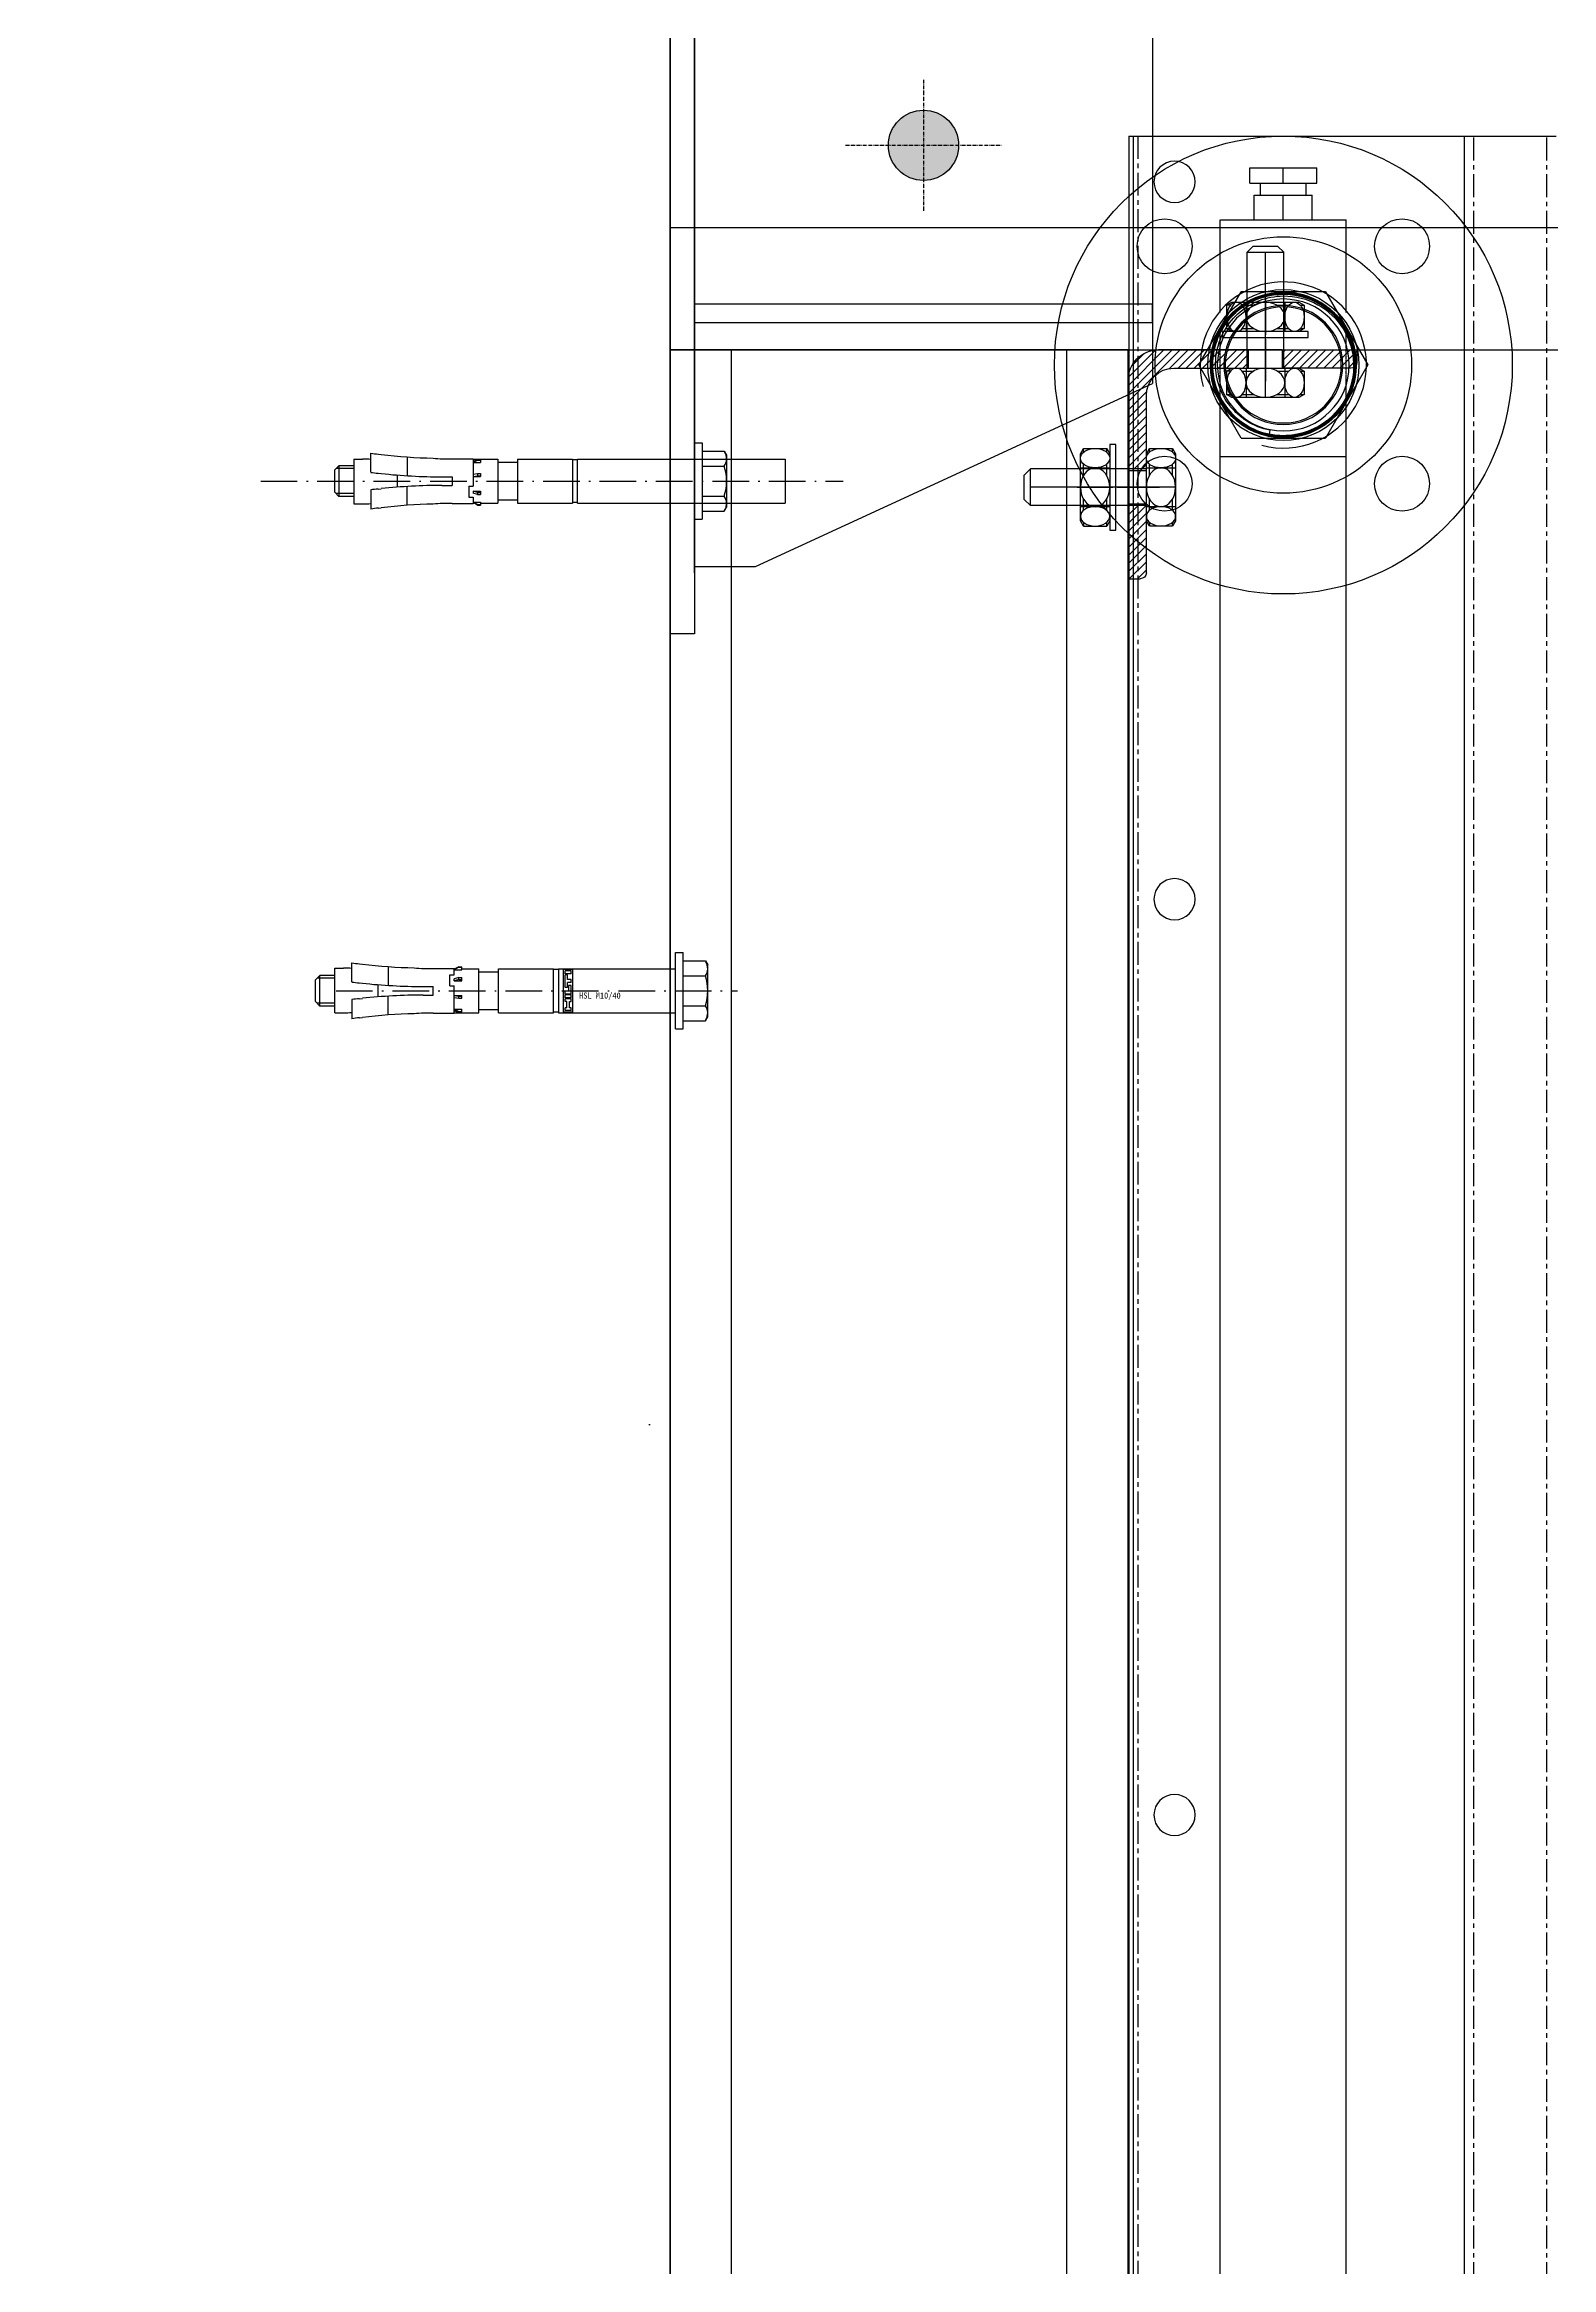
# Model space of a CAD drawing. Header units: millimetres. Extents: x -198529 to 244266, y -64 to 158464.
# Drawn here: x -173276 to -172782, y 120869 to 121597 of the extents above; entities that cross this region are included whole.
import ezdxf

# ---------------------------------------------------------------- set-up
doc = ezdxf.new("R2010")
doc.units = ezdxf.units.MM
for name, pattern in [('ACAD_ISO10W100', [18.5, 12, -3, 0.5, -3]), ('CENTER', [12, 7.5, -1.5, 1.5, -1.5]), ('HIDDEN', [0.2, 0.1, -0.1])]:
    doc.linetypes.add(name, pattern=pattern)
for name, color, linetype in [('0-BG', 252, 'Continuous'), ('0-DCC', 30, 'Continuous'), ('0-DCC-STRUC', 180, 'Continuous'), ('0-DCC-STRUC-T', 4, 'Continuous'), ('3_ALL_AXES', 7, 'Continuous'), ('ANCHOR BOLTS', 4, 'Continuous'), ('ANGEL STEEL_75x75x3.0', 22, 'Continuous'), ('BOLTS', 3, 'Continuous'), ('COIL-BANK', 8, 'Continuous'), ('MITTELLINIEN', 3, 'ACAD_ISO10W100')]:
    doc.layers.add(name, color=color, linetype=linetype)
pattern_1 = [(45, (70645.0448, 93964.8255), (-1.325825215, 1.325825215), [])]

# ---------------------------------------------------------------- blocks, each defined once
blk = doc.blocks.new('789456123456')
at = {"color": 2, "linetype": 'Continuous'}
blk.add_arc((1013.81, 184.85), 27.23, 255, 195, dxfattribs=at)
at = {"layer": '3_ALL_AXES', "color": 7, "linetype": 'Continuous'}
for centre, radius in [((1013.81, 184.85), 75), ((974.92, 223.74), 9), ((1013.81, 184.85), 42), ((1052.7, 223.74), 9), ((1013.81, 184.85), 24.75), ((974.92, 145.96), 9), ((1052.7, 145.96), 9)]:
    blk.add_circle(centre, radius, dxfattribs=at)
blk = doc.blocks.new('400')
blk.add_blockref('789456123456', (0, 0))
blk = doc.blocks.new('DCC2850x2300(右)')
at = {"color": 0, "linetype": 'Continuous'}
for p, q in [((53948.5, -72178.48), (53810, -72178.48)), ((53840, -74478.48), (53840, -72178.48)), ((53948.5, -72178.48), (53948.5, -74478.48)), ((53950, -72178.48), (53948.5, -72178.48)), ((53950, -72178.48), (53950, -74478.48)), ((53888.36, -72193.88), (53888.36, -72188.88)), ((53910.36, -72188.88), (53888.36, -72188.88)), ((53899.36, -72193.88), (53899.36, -72188.88)), ((53910.36, -72193.88), (53910.36, -72188.88)), ((53910.36, -72193.88), (53888.36, -72193.88)), ((53889.86, -72205.88), (53889.86, -72197.88)), ((53908.86, -72197.88), (53889.86, -72197.88)), ((53891.86, -72197.88), (53891.86, -72193.88)), ((53899.36, -72205.88), (53899.36, -72197.88)), ((53906.86, -72197.88), (53906.86, -72193.88)), ((53908.86, -72205.88), (53908.86, -72197.88)), ((53878.72, -72236.23), (53878.72, -72205.88)), ((53919.99, -72205.88), (53878.73, -72205.88)), ((53920, -72236.23), (53920, -72205.88)), ((53885.5, -72229.48), (53871.65, -72253.48)), ((53885.5, -72229.48), (53913.22, -72229.48)), ((53899.36, -72229.69), (53899.34, -72229.69)), ((53899.36, -72229.76), (53899.34, -72229.76)), ((53899.36, -72229.83), (53899.34, -72229.83)), ((53899.36, -72229.9), (53899.34, -72229.9)), ((53899.36, -72229.97), (53899.34, -72229.97)), ((53899.36, -72230.05), (53899.34, -72230.05)), ((53899.35, -72229.63), (53899.36, -72229.63)), ((53899.35, -72229.7), (53899.36, -72229.7)), ((53899.35, -72229.77), (53899.36, -72229.77)), ((53899.35, -72229.85), (53899.36, -72229.85)), ((53899.34, -72229.92), (53899.36, -72229.92)), ((53899.34, -72229.99), (53899.36, -72229.99)), ((53899.34, -72230.06), (53899.36, -72230.06)), ((53899.36, -72229.63), (53899.37, -72229.63)), ((53899.38, -72229.69), (53899.36, -72229.69)), ((53899.36, -72229.7), (53899.37, -72229.7)), ((53899.38, -72229.76), (53899.36, -72229.76)), ((53899.36, -72229.77), (53899.37, -72229.77)), ((53899.38, -72229.83), (53899.36, -72229.83)), ((53899.36, -72229.85), (53899.37, -72229.85)), ((53899.38, -72229.9), (53899.36, -72229.9)), ((53899.36, -72229.92), (53899.37, -72229.92)), ((53899.38, -72229.97), (53899.36, -72229.97)), ((53899.36, -72229.99), (53899.37, -72229.99)), ((53899.38, -72230.05), (53899.36, -72230.05)), ((53899.36, -72230.06), (53899.37, -72230.06)), ((53927.07, -72253.48), (53913.22, -72229.48)), ((53876.23, -72248.21), (53876.25, -72248.15)), ((53922.51, -72248.15), (53922.53, -72248.2)), ((53871.65, -72253.48), (53885.5, -72277.48)), ((53913.22, -72277.48), (53927.07, -72253.48)), ((53923.19, -72253.46), (53923.19, -72253.48)), ((53923.26, -72253.48), (53923.2, -72253.48)), ((53878.72, -74441.08), (53878.72, -72260.73)), ((53920, -74441.08), (53920, -72260.73)), ((53921.5, -72262.09), (53921.49, -72262.11)), ((53922.53, -72258.72), (53922.52, -72258.77)), ((53880.5, -72267.04), (53880.46, -72266.99)), ((53913.22, -72277.48), (53885.5, -72277.48)), ((53895.85, -72276.81), (53895.82, -72276.81)), ((53899.34, -72276.88), (53899.36, -72276.88)), ((53899.34, -72276.95), (53899.36, -72276.95)), ((53899.34, -72277.02), (53899.36, -72277.02)), ((53899.34, -72277.09), (53899.36, -72277.09)), ((53899.34, -72277.16), (53899.36, -72277.16)), ((53899.34, -72277.23), (53899.36, -72277.23)), ((53899.34, -72277.31), (53899.36, -72277.31)), ((53899.36, -72276.86), (53899.34, -72276.86)), ((53899.36, -72276.93), (53899.34, -72276.93)), ((53899.36, -72277.01), (53899.34, -72277.01)), ((53899.36, -72277.08), (53899.34, -72277.08)), ((53899.36, -72277.15), (53899.35, -72277.15)), ((53899.36, -72277.22), (53899.35, -72277.22)), ((53899.36, -72277.29), (53899.35, -72277.29)), ((53899.36, -72277.36), (53899.35, -72277.36)), ((53899.37, -72276.86), (53899.36, -72276.86)), ((53899.36, -72276.88), (53899.38, -72276.88)), ((53899.37, -72276.93), (53899.36, -72276.93)), ((53899.36, -72276.95), (53899.38, -72276.95)), ((53899.37, -72277.01), (53899.36, -72277.01)), ((53899.36, -72277.02), (53899.38, -72277.02)), ((53899.37, -72277.08), (53899.36, -72277.08)), ((53899.36, -72277.09), (53899.38, -72277.09)), ((53899.37, -72277.15), (53899.36, -72277.15)), ((53899.36, -72277.16), (53899.38, -72277.16)), ((53899.37, -72277.22), (53899.36, -72277.22)), ((53899.36, -72277.23), (53899.38, -72277.23)), ((53899.37, -72277.29), (53899.36, -72277.29)), ((53899.36, -72277.31), (53899.38, -72277.31)), ((53899.37, -72277.36), (53899.36, -72277.36)), ((53903.76, -72274.85), (53904.03, -72276.17)), ((53920, -72283.43), (53878.72, -72283.43))]:
    blk.add_line(p, q, dxfattribs=at)
at = {"color": 0, "linetype": 'CENTER'}
for p, q in [((53813, -74478.48), (53813, -72178.48)), ((53837, -74478.48), (53837, -72178.48)), ((53947, -72178.48), (53947, -74478.48)), ((53908.21, -72231.85), (53908.23, -72231.81)), ((53879.76, -72266.64), (53879.72, -72266.67))]:
    blk.add_line(p, q, dxfattribs=at)
at = {"color": 0, "linetype": 'HIDDEN'}
for p, q in [((53878.72, -72265.73), (53878.72, -72241.23)), ((53920, -72265.73), (53920, -72241.23))]:
    blk.add_line(p, q, dxfattribs=at)
at = {"color": 0, "linetype": 'Continuous'}
for centre, radius in [((53935, -72193.48), 6.75), ((53899.36, -72253.48), 21.62), ((53899.36, -72253.48), 19.5), ((53899.36, -72253.48), 19), ((53935, -72428.48), 6.75), ((53935, -72728.48), 6.75), ((53935, -72728.48), 6.75)]:
    blk.add_circle(centre, radius, dxfattribs=at)
for centre, radius, start, end in [((53899.36, -72253.48), 23.9, 0, 270.03756), ((53899.36, -72253.49), 23.58, 115.69662, 211.37785), ((53899.35, -72253.49), 23.71, 90.0113, 167.00152), ((53899.35, -72253.48), 23.2, 57.34784, 89.97273), ((53899.35, -72253.47), 23.84, 0.01893, 89.94447), ((53899.35, -72253.47), 23.77, 12.94768, 89.94262), ((53899.35, -72253.48), 23.42, 86.37602, 89.93829), ((53899.35, -72253.5), 23.44, 82.24167, 86.37743), ((53899.35, -72253.47), 23.41, 78.14118, 82.23872), ((53899.35, -72253.47), 23.41, 74.23375, 78.14053), ((53899.34, -72253.51), 23.45, 70.09978, 74.23216), ((53899.36, -72253.45), 23.39, 67.72322, 70.09993), ((53899.34, -72253.49), 23.36, 65.48337, 67.72128), ((53899.37, -72253.43), 23.37, 66.33489, 67.72279), ((53899.39, -72253.5), 23.75, 167.15169, 175.55647), ((53899.33, -72253.47), 23.79, 4.43164, 12.81193), ((53899.39, -72253.49), 23.75, 175.80205, 184.11795), ((53899.38, -72253.49), 23.74, 175.56246, 175.79653), ((53899.38, -72253.49), 23.74, 184.1234, 184.37387), ((53899.39, -72253.49), 23.76, 184.37979, 192.73204), ((53899.37, -72253.47), 23.89, 270.01296, 359.9788), ((53899.37, -72253.47), 23.82, 270.01298, 359.98143), ((53899.37, -72253.47), 23.84, 270.01556, 359.97875), ((53899.33, -72253.46), 23.79, 347.23553, 355.55592), ((53899.34, -72253.47), 23.78, 4.16187, 4.42571), ((53899.34, -72253.47), 23.78, 355.56169, 355.83334), ((53899.33, -72253.47), 23.79, 355.83881, 4.15635), ((53899.38, -72253.49), 23.74, 192.73724, 192.92735), ((53899.39, -72253.48), 23.76, 192.93372, 201.37903), ((53899.42, -72253.46), 23.79, 201.40227, 213.84275), ((53899.37, -72253.47), 23.75, 270.0103, 338.66298), ((53899.33, -72253.46), 23.79, 338.72133, 347.08889), ((53899.37, -72253.49), 23.52, 207.84208, 269.93845), ((53899.37, -72253.49), 23.46, 207.84878, 269.93562), ((53899.37, -72253.49), 23.45, 207.85048, 269.93839), ((53899.37, -72253.49), 23.39, 207.8542, 269.93544), ((53899.37, -72253.49), 23.38, 207.85647, 269.93822), ((53899.37, -72253.49), 23.32, 207.86149, 269.9747), ((53899.37, -72253.49), 23.31, 207.86324, 269.97469), ((53899.37, -72253.49), 23.25, 207.86842, 269.97462), ((53899.39, -72253.48), 23.25, 207.87109, 215.52867), ((53899.36, -72253.48), 23.17, 207.89578, 281.62584), ((53899.38, -72253.48), 23.6, 211.37274, 213.8468), ((53899.33, -72253.51), 23.61, 212.28516, 213.84771), ((53899.37, -72253.48), 23.88, 213.88012, 269.94047), ((53899.37, -72253.48), 23.82, 213.87324, 269.93776), ((53899.37, -72253.48), 23.81, 213.8719, 269.94039), ((53899.37, -72253.48), 23.75, 213.86353, 269.9376), ((53899.37, -72253.48), 23.74, 213.86269, 269.94025), ((53899.37, -72253.48), 23.68, 213.8499, 269.9357), ((53899.34, -72253.51), 23.62, 213.84797, 215.82558), ((53899.37, -72253.48), 23.61, 213.85007, 269.93799), ((53899.38, -72253.48), 23.61, 213.84668, 216.94706), ((53899.37, -72253.49), 23.66, 215.82388, 262.9771), ((53899.38, -72253.47), 23.25, 215.68204, 223.0866), ((53899.35, -72253.5), 23.57, 216.94767, 219.70469), ((53899.39, -72253.47), 23.61, 219.70706, 225.39259), ((53899.38, -72253.47), 23.25, 223.0896, 223.62367), ((53899.38, -72253.47), 23.25, 223.62753, 230.9073), ((53899.35, -72253.5), 23.57, 225.394, 228.08538), ((53899.39, -72253.47), 23.62, 228.08805, 233.86839), ((53899.38, -72253.47), 23.25, 230.91081, 238.79305), ((53899.36, -72253.5), 23.57, 233.86968, 236.38272), ((53899.38, -72253.46), 23.62, 236.38573, 242.47573), ((53899.38, -72253.47), 23.25, 238.79736, 239.13571), ((53899.37, -72253.48), 23.24, 239.13543, 269.97277), ((53899.36, -72253.51), 23.57, 242.47727, 244.7234), ((53899.38, -72253.45), 23.63, 244.72738, 251.39895), ((53899.37, -72253.5), 23.57, 251.40088, 253.05726), ((53899.38, -72253.46), 23.62, 253.06235, 261.3296), ((53899.37, -72253.44), 23.64, 261.41882, 269.9291), ((53899.37, -72253.45), 23.7, 262.97982, 269.93344), ((53899.37, -72253.42), 23.24, 269.98646, 281.58088), ((53899.37, -72253.42), 23.3, 269.98681, 281.58357), ((53899.37, -72253.42), 23.31, 269.98654, 281.58468), ((53899.37, -72253.42), 23.37, 269.98694, 281.58723), ((53899.37, -72253.42), 23.39, 269.98672, 281.58676), ((53899.38, -72253.51), 23.14, 281.59809, 283.72658), ((53899.34, -72253.39), 23.4, 281.62887, 295.58007)]:
    blk.add_arc(centre, radius, start, end, dxfattribs=at)
for points, knots in [([(53879.55, -72266.8), (53878.35, -72265.02), (53876.44, -72261.11), (53875.23, -72254.72), (53875.78, -72248.24), (53878.04, -72242.13), (53881.84, -72236.86), (53886.92, -72232.78), (53892.89, -72230.22), (53897.2, -72229.63), (53899.35, -72229.63)], [0, 0, 0, 0, 0.125, 0.25, 0.375, 0.5, 0.625, 0.75, 0.874999, 1, 1, 1, 1]), ([(53879.37, -72266.13), (53877.56, -72263.27), (53875.16, -72256.68), (53876.06, -72246.26), (53881.22, -72237.17), (53886.93, -72233.09), (53890.03, -72231.76)], [0, 0, 0, 0, 0.250009, 0.500007, 0.750006, 1, 1, 1, 1]), ([(53899.34, -72229.69), (53897.21, -72229.69), (53892.91, -72230.27), (53886.95, -72232.83), (53881.88, -72236.9), (53878.09, -72242.16), (53875.84, -72248.25), (53875.29, -72254.72), (53876.49, -72261.09), (53878.4, -72264.99), (53879.59, -72266.76)], [0, 0, 0, 0, 0.125001, 0.250001, 0.374999, 0.499999, 0.624999, 0.749999, 0.875, 1, 1, 1, 1]), ([(53879.6, -72266.75), (53878.41, -72264.98), (53876.5, -72261.09), (53875.31, -72254.72), (53875.85, -72248.25), (53878.1, -72242.17), (53881.9, -72236.9), (53886.96, -72232.85), (53892.91, -72230.29), (53897.21, -72229.7), (53899.35, -72229.7)], [0, 0, 0, 0, 0.125, 0.25, 0.375, 0.5, 0.625, 0.75, 0.874999, 1, 1, 1, 1]), ([(53899.34, -72229.76), (53897.21, -72229.76), (53892.93, -72230.34), (53886.99, -72232.9), (53881.94, -72236.94), (53878.15, -72242.19), (53875.91, -72248.26), (53875.36, -72254.71), (53876.56, -72261.07), (53878.46, -72264.95), (53879.65, -72266.72)], [0, 0, 0, 0, 0.125, 0.25, 0.375, 0.5, 0.625, 0.75, 0.875, 1, 1, 1, 1]), ([(53899.34, -72229.83), (53897.22, -72229.83), (53892.95, -72230.41), (53887.03, -72232.96), (53881.99, -72236.99), (53878.22, -72242.22), (53875.98, -72248.27), (53875.44, -72254.7), (53876.62, -72261.04), (53878.52, -72264.91), (53879.71, -72266.67)], [0, 0, 0, 0, 0.125, 0.249999, 0.374998, 0.499998, 0.624998, 0.749999, 0.875, 1, 1, 1, 1]), ([(53899.34, -72229.9), (53897.23, -72229.9), (53892.97, -72230.48), (53887.06, -72233.02), (53882.04, -72237.04), (53878.28, -72242.26), (53876.05, -72248.29), (53875.51, -72254.7), (53876.69, -72261.02), (53878.59, -72264.87), (53879.77, -72266.63)], [0, 0, 0, 0, 0.125003, 0.250005, 0.375003, 0.500003, 0.625002, 0.75, 0.874999, 1, 1, 1, 1]), ([(53878.57, -72264.47), (53876.71, -72260.95), (53874.79, -72252.78), (53878.32, -72240.82), (53887.25, -72232.11), (53895.36, -72229.99), (53899.34, -72229.99)], [0, 0, 0, 0, 0.250002, 0.500002, 0.750001, 1, 1, 1, 1]), ([(53899.34, -72230.05), (53895.37, -72230.05), (53887.27, -72232.16), (53878.37, -72240.85), (53874.85, -72252.79), (53876.77, -72260.93), (53878.62, -72264.45)], [0, 0, 0, 0, 0.249999, 0.499997, 0.749998, 1, 1, 1, 1]), ([(53878.64, -72264.44), (53876.78, -72260.93), (53874.87, -72252.79), (53878.39, -72240.86), (53887.28, -72232.17), (53895.37, -72230.06), (53899.34, -72230.06)], [0, 0, 0, 0, 0.250001, 0.500002, 0.750001, 1, 1, 1, 1]), ([(53899.34, -72229.97), (53896.29, -72229.97), (53890.1, -72231.2), (53882.29, -72236.43), (53877.06, -72244.26), (53875.23, -72253.49), (53877.06, -72262.72), (53882.29, -72270.55), (53890.1, -72275.79), (53896.29, -72277.02), (53899.34, -72277.02)], [0, 0, 0, 0, 0.125, 0.249999, 0.374999, 0.499998, 0.624997, 0.749998, 0.874999, 1, 1, 1, 1]), ([(53899.36, -72230.12), (53895.4, -72230.11), (53887.32, -72232.22), (53878.44, -72240.89), (53874.93, -72252.79), (53876.84, -72260.91), (53878.69, -72264.41)], [0, 0, 0, 0, 0.249998, 0.499998, 0.749999, 1, 1, 1, 1]), ([(53878.7, -72264.41), (53876.85, -72260.91), (53874.94, -72252.79), (53878.45, -72240.89), (53887.33, -72232.23), (53895.4, -72230.13), (53899.36, -72230.13)], [0, 0, 0, 0, 0.250002, 0.500003, 0.750002, 1, 1, 1, 1]), ([(53899.36, -72230.19), (53895.41, -72230.19), (53887.36, -72232.28), (53878.5, -72240.93), (53875, -72252.79), (53876.91, -72260.89), (53878.75, -72264.38)], [0, 0, 0, 0, 0.249997, 0.499997, 0.749998, 1, 1, 1, 1]), ([(53878.77, -72264.38), (53876.92, -72260.89), (53875.02, -72252.79), (53878.52, -72240.93), (53887.36, -72232.3), (53895.41, -72230.2), (53899.36, -72230.2)], [0, 0, 0, 0, 0.250002, 0.500002, 0.75, 1, 1, 1, 1]), ([(53899.36, -72230.26), (53895.42, -72230.26), (53887.39, -72232.35), (53878.57, -72240.97), (53875.07, -72252.8), (53876.98, -72260.87), (53878.82, -72264.35)], [0, 0, 0, 0, 0.249999, 0.499998, 0.749998, 1, 1, 1, 1]), ([(53878.83, -72264.35), (53876.99, -72260.87), (53875.09, -72252.8), (53878.58, -72240.97), (53887.4, -72232.36), (53895.42, -72230.27), (53899.36, -72230.27)], [0, 0, 0, 0, 0.250001, 0.500002, 0.750001, 1, 1, 1, 1]), ([(53899.36, -72230.86), (53895.48, -72230.82), (53887.54, -72232.81), (53878.8, -72241.26), (53875.3, -72252.9), (53877.1, -72260.87), (53878.88, -72264.32)], [0, 0, 0, 0, 0.249951, 0.499935, 0.749949, 1, 1, 1, 1]), ([(53904.05, -72276.26), (53906.82, -72275.69), (53912.22, -72273.5), (53918.55, -72267.55), (53922.33, -72259.72), (53923.04, -72251.06), (53920.59, -72242.71), (53915.31, -72235.8), (53907.92, -72231.25), (53902.19, -72230.19), (53899.36, -72230.19)], [0, 0, 0, 0, 0.124998, 0.249997, 0.374996, 0.499997, 0.624998, 0.749999, 0.874999, 1, 1, 1, 1]), ([(53899.36, -72230.2), (53902.19, -72230.2), (53907.91, -72231.26), (53915.3, -72235.81), (53920.58, -72242.72), (53923.02, -72251.06), (53922.31, -72259.72), (53918.53, -72267.54), (53912.21, -72273.49), (53906.82, -72275.68), (53904.04, -72276.24)], [0, 0, 0, 0, 0.125, 0.250001, 0.375002, 0.500002, 0.625002, 0.750002, 0.875002, 1, 1, 1, 1]), ([(53904.03, -72276.19), (53906.8, -72275.62), (53912.17, -72273.44), (53918.49, -72267.51), (53922.26, -72259.7), (53922.97, -72251.06), (53920.53, -72242.75), (53915.26, -72235.86), (53907.89, -72231.32), (53902.19, -72230.26), (53899.36, -72230.26)], [0, 0, 0, 0, 0.124997, 0.249997, 0.374997, 0.499997, 0.624997, 0.749998, 0.874999, 1, 1, 1, 1]), ([(53903.76, -72274.85), (53906.41, -72274.34), (53910.3, -72272.79), (53914.61, -72269.46), (53918.24, -72265.4), (53921.27, -72259.16), (53921.94, -72250.89), (53919.59, -72242.92), (53914.56, -72236.33), (53907.52, -72231.96), (53902.07, -72230.9), (53899.36, -72230.86)], [0, 0, 0, 0, 0.124911, 0.18764, 0.250369, 0.375294, 0.500223, 0.625158, 0.750099, 0.875046, 1, 1, 1, 1]), ([(53908.33, -72231.54), (53910.83, -72232.57), (53915.52, -72235.51), (53920.63, -72242), (53923.25, -72249.85), (53923.07, -72258.12), (53920.11, -72265.84), (53914.71, -72272.12), (53907.53, -72276.2), (53902.08, -72277.15), (53899.37, -72277.15)], [0, 0, 0, 0, 0.125001, 0.250002, 0.375002, 0.500003, 0.625001, 0.750001, 0.875001, 1, 1, 1, 1]), ([(53908.3, -72231.61), (53910.8, -72232.63), (53915.47, -72235.56), (53920.56, -72242.04), (53923.18, -72249.86), (53923, -72258.11), (53920.05, -72265.81), (53914.67, -72272.06), (53907.51, -72276.13), (53902.07, -72277.08), (53899.37, -72277.08)], [0, 0, 0, 0, 0.125, 0.250001, 0.375001, 0.500001, 0.625001, 0.750001, 0.875001, 1, 1, 1, 1]), ([(53908.28, -72231.67), (53910.76, -72232.69), (53915.42, -72235.61), (53920.5, -72242.07), (53923.1, -72249.87), (53922.92, -72258.09), (53919.98, -72265.77), (53914.62, -72272), (53907.48, -72276.06), (53902.06, -72277), (53899.37, -72277.01)], [0, 0, 0, 0, 0.125001, 0.250001, 0.375001, 0.500002, 0.625002, 0.750002, 0.875001, 1, 1, 1, 1]), ([(53908.25, -72231.74), (53910.73, -72232.76), (53915.38, -72235.67), (53920.43, -72242.11), (53923.03, -72249.89), (53922.85, -72258.08), (53919.92, -72265.73), (53914.58, -72271.95), (53907.46, -72276), (53902.05, -72276.93), (53899.37, -72276.93)], [0, 0, 0, 0, 0.125001, 0.250002, 0.375002, 0.500002, 0.625001, 0.750001, 0.875, 1, 1, 1, 1]), ([(53899.38, -72277.23), (53902.47, -72277.23), (53908.71, -72275.99), (53916.61, -72270.71), (53921.9, -72262.8), (53923.75, -72253.46), (53921.9, -72244.13), (53916.61, -72236.22), (53908.71, -72230.93), (53902.47, -72229.69), (53899.38, -72229.69)], [0, 0, 0, 0, 0.124999, 0.249998, 0.374997, 0.499997, 0.624997, 0.749998, 0.874999, 1, 1, 1, 1]), ([(53899.38, -72277.16), (53902.46, -72277.16), (53908.69, -72275.93), (53916.56, -72270.66), (53921.83, -72262.77), (53923.68, -72253.46), (53921.83, -72244.16), (53916.56, -72236.28), (53908.69, -72231), (53902.46, -72229.76), (53899.38, -72229.76)], [0, 0, 0, 0, 0.125, 0.249999, 0.374999, 0.499998, 0.624997, 0.749998, 0.874999, 1, 1, 1, 1]), ([(53899.38, -72277.09), (53902.07, -72277.09), (53907.51, -72276.15), (53914.68, -72272.07), (53920.06, -72265.81), (53923.01, -72258.11), (53923.19, -72249.86), (53920.57, -72242.03), (53915.48, -72235.55), (53910.81, -72232.62), (53908.31, -72231.59)], [0, 0, 0, 0, 0.125, 0.249999, 0.374999, 0.499998, 0.624999, 0.749999, 0.875, 1, 1, 1, 1]), ([(53899.38, -72277.02), (53902.06, -72277.02), (53907.49, -72276.08), (53914.63, -72272.02), (53920, -72265.78), (53922.94, -72258.1), (53923.12, -72249.87), (53920.51, -72242.07), (53915.43, -72235.6), (53910.77, -72232.68), (53908.28, -72231.66)], [0, 0, 0, 0, 0.124999, 0.249999, 0.374999, 0.499998, 0.624999, 0.749998, 0.874999, 1, 1, 1, 1]), ([(53899.38, -72276.95), (53902.06, -72276.95), (53907.46, -72276.01), (53914.59, -72271.96), (53919.93, -72265.74), (53922.87, -72258.08), (53923.05, -72249.88), (53920.45, -72242.1), (53915.39, -72235.66), (53910.74, -72232.74), (53908.26, -72231.73)], [0, 0, 0, 0, 0.124998, 0.249998, 0.374998, 0.499998, 0.624999, 0.749999, 0.875, 1, 1, 1, 1]), ([(53899.38, -72276.88), (53902.05, -72276.88), (53907.44, -72275.94), (53914.54, -72271.9), (53919.87, -72265.7), (53922.79, -72258.07), (53922.97, -72249.89), (53920.38, -72242.14), (53915.34, -72235.71), (53910.7, -72232.81), (53908.23, -72231.79)], [0, 0, 0, 0, 0.124999, 0.249999, 0.374999, 0.499998, 0.624999, 0.749999, 0.874999, 1, 1, 1, 1]), ([(53904.06, -72276.33), (53906.48, -72275.83), (53911.2, -72274.05), (53917.05, -72269.31), (53921.12, -72262.97), (53923, -72255.67), (53922.5, -72248.15), (53919.67, -72241.16), (53914.79, -72235.42), (53910.49, -72232.8), (53908.2, -72231.86)], [0, 0, 0, 0, 0.124998, 0.249999, 0.375, 0.499998, 0.624999, 0.749998, 0.874999, 1, 1, 1, 1]), ([(53911.87, -72233.94), (53913.76, -72235.15), (53917.2, -72238.15), (53920.85, -72243.92), (53922.69, -72250.5), (53922.56, -72257.33), (53920.47, -72263.83), (53916.6, -72269.46), (53911.28, -72273.74), (53907.05, -72275.45), (53904.87, -72275.99)], [0, 0, 0, 0, 0.125, 0.250002, 0.375, 0.499998, 0.624996, 0.749995, 0.874993, 1, 1, 1, 1]), ([(53908.75, -72232.03), (53910.81, -72232.93), (53914.71, -72235.36), (53919.24, -72240.51), (53922.12, -72246.75), (53923.09, -72253.54), (53922.08, -72260.34), (53919.16, -72266.55), (53914.59, -72271.67), (53910.68, -72274.07), (53908.6, -72274.96)], [0, 0, 0, 0, 0.125005, 0.250005, 0.375004, 0.500004, 0.625003, 0.750001, 0.875001, 1, 1, 1, 1]), ([(53909.04, -72232.24), (53911.03, -72233.15), (53914.79, -72235.55), (53919.18, -72240.58), (53922, -72246.64), (53923, -72253.24), (53922.13, -72259.85), (53919.43, -72265.96), (53915.14, -72271.08), (53911.43, -72273.55), (53909.45, -72274.5)], [0, 0, 0, 0, 0.125, 0.250001, 0.375001, 0.500002, 0.625002, 0.75, 0.875001, 1, 1, 1, 1])]:
    blk.add_open_spline(points, degree=3, knots=knots, dxfattribs=at)
for points in [[(53889.13, -72232.25), (53892.28, -72230.73), (53895.85, -72229.92), (53899.34, -72229.92)], [(53890.03, -72231.76), (53892.95, -72230.51), (53896.18, -72229.85), (53899.35, -72229.85)], [(53908.2, -72231.86), (53905.42, -72230.72), (53902.36, -72230.12), (53899.36, -72230.12)], [(53899.36, -72230.13), (53902.36, -72230.13), (53905.42, -72230.74), (53908.2, -72231.87)], [(53899.37, -72229.77), (53902.42, -72229.78), (53905.51, -72230.39), (53908.33, -72231.54)], [(53899.37, -72229.85), (53902.41, -72229.85), (53905.5, -72230.46), (53908.3, -72231.61)], [(53899.37, -72229.92), (53902.4, -72229.92), (53905.48, -72230.53), (53908.28, -72231.67)], [(53899.37, -72229.99), (53902.39, -72229.99), (53905.46, -72230.6), (53908.25, -72231.74)], [(53908.31, -72231.59), (53905.5, -72230.44), (53902.41, -72229.83), (53899.38, -72229.83)], [(53908.28, -72231.66), (53905.48, -72230.51), (53902.4, -72229.91), (53899.38, -72229.9)], [(53908.26, -72231.73), (53905.46, -72230.58), (53902.39, -72229.98), (53899.38, -72229.97)], [(53908.23, -72231.79), (53905.45, -72230.65), (53902.38, -72230.05), (53899.38, -72230.05)], [(53908.6, -72274.96), (53905.72, -72276.2), (53902.52, -72276.86), (53899.37, -72276.86)]]:
    blk.add_open_spline(points, degree=3, dxfattribs=at)
at = {"color": 0, "xscale": -1}
blk.add_blockref('400', (54913.16, -72438.34), dxfattribs=at)
blk = doc.blocks.new('M12')
at = {"layer": 'ANCHOR BOLTS'}
for p, q in [((-7.21, -38.33), (-7.21, 29.63)), ((-7.21, 29.63), (7.21, 29.63)), ((7.21, -38.33), (7.21, 29.63)), ((-9.81, 9.74), (-8.5, 10.5)), ((-9.81, 2.5), (-9.81, 9.74)), ((-8.5, 10.5), (8.5, 10.5)), ((-4.91, 2.5), (-4.91, 9.74)), ((4.91, 2.5), (4.91, 9.74)), ((9.81, 9.74), (8.5, 10.5)), ((9.81, 2.5), (9.81, 9.74)), ((-12.5, 2.5), (12.5, 2.5)), ((-12.5, 0), (-12.5, 2.5)), ((-12.5, 0), (12.5, 0)), ((0, 0), (0, 0)), ((12.5, 0), (12.5, 2.5)), ((7.21, -38.33), (-7.21, -38.33)), ((-7.21, -58), (-7.21, -40)), ((-7.21, -40), (7.21, -40)), ((-7.01, -38.33), (-7.01, -40)), ((7.01, -38.33), (7.01, -40)), ((7.21, -58), (7.21, -40)), ((-7.21, -58), (7.21, -58)), ((-6.17, -64.5), (-6.17, -58)), ((6.17, -64.5), (6.17, -58)), ((-7.21, -64.5), (7.21, -64.5)), ((-7.21, -72.58), (-7.21, -64.5)), ((7.21, -70.08), (7.21, -64.5)), ((-7.33, -79.42), (-7.33, -72.58)), ((-7.21, -72.58), (1.65, -72.58)), ((-7.18, -70.08), (-6.05, -70.08)), ((-7.18, -71.07), (-7.18, -70.08)), ((-6.42, -72.58), (-7.18, -71.07)), ((-7.18, -71.07), (-6.81, -71.07)), ((-6.81, -71.07), (-6.81, -70.08)), ((-6.05, -72.58), (-6.81, -71.07)), ((-6.05, -72.58), (-6.05, -70.08)), ((-2.45, -71.07), (-2.45, -70.08)), ((-2.45, -70.08), (-1.5, -70.08)), ((-2.23, -72.58), (-2.45, -71.07)), ((-2.45, -71.07), (-1.73, -71.07)), ((-1.73, -71.07), (-1.73, -70.08)), ((-1.5, -72.58), (-1.73, -71.07)), ((-1.5, -72.58), (-1.5, -70.08)), ((1.65, -74), (1.65, -72.58)), ((3.27, -72.58), (3.27, -70.08)), ((3.27, -70.08), (4.36, -70.08)), ((3.71, -71.07), (3.27, -72.58)), ((3.27, -72.58), (3.92, -72.58)), ((3.71, -71.07), (3.71, -70.08)), ((3.71, -71.07), (4.36, -71.07)), ((4.36, -71.07), (3.92, -72.58)), ((4.36, -71.07), (4.36, -70.08)), ((5.25, -74), (5.25, -72.58)), ((5.25, -72.58), (7.33, -72.58)), ((6.86, -72.58), (6.86, -70.08)), ((6.86, -70.08), (7.9, -70.08)), ((7.7, -71.07), (6.86, -72.58)), ((7.9, -71.07), (7.05, -72.58)), ((7.21, -72.58), (7.21, -72.3)), ((7.33, -79.42), (7.33, -72.58)), ((7.7, -71.07), (7.7, -70.08)), ((7.7, -71.07), (7.9, -71.07)), ((7.9, -71.07), (7.9, -70.08)), ((-1.41, -79.42), (1.41, -79.42)), ((-1.41, -82.75), (-1.41, -79.42)), ((1.41, -82.75), (1.41, -79.42)), ((1.65, -74), (5.25, -74)), ((-7.92, -94.15), (-1.77, -94.15)), ((7.92, -94.15), (1.77, -94.15)), ((-1.79, -97.43), (1.79, -97.43)), ((-2.88, -106.08), (-9.15, -106.08)), ((-8.83, -103.59), (-8.72, -102.63)), ((-7.21, -111.6), (-7.21, -108.8)), ((-2.59, -103.66), (-2.48, -102.62)), ((2.59, -103.66), (2.48, -102.62)), ((2.88, -106.08), (9.15, -106.08)), ((7.46, -111.6), (7.46, -108.8)), ((8.83, -103.59), (8.72, -102.63)), ((-7.21, -111.6), (7.46, -111.6)), ((-5, -111.6), (-5, -116.54)), ((-4.11, -111.6), (-4.11, -117.44)), ((4.11, -111.6), (4.11, -117.44)), ((5, -111.6), (5, -116.54)), ((-5, -116.54), (5, -116.54)), ((-5, -116.54), (-3.54, -118)), ((-3.54, -118), (3.54, -118)), ((5, -116.54), (3.54, -118))]:
    blk.add_line(p, q, dxfattribs=at)
for centre, radius, start, end in [((-7.35, 6.2), 4.3, 55.43491, 120), ((0, -5.74), 16.24, 72.41205, 107.58795), ((7.35, 6.2), 4.3, 60, 124.56509), ((-57.09, -81.08), 49.79, 354.74836, 1.91847), ((57.09, -81.08), 49.79, 178.08153, 185.25164), ((-192.63, -81.08), 185.17, 353.31699, 358.58991), ((-192.63, -82.41), 191.23, 353.93401, 359.89763), ((192.63, -82.41), 191.23, 180.10237, 186.06599), ((192.63, -81.08), 185.17, 181.41009, 186.68301), ((-192.63, -81.08), 185.17, 352.24093, 353.01899), ((21.54, -108.8), 28.75, 174.57411, 180), ((-192.63, -82.41), 191.23, 352.88816, 353.61793), ((192.63, -82.41), 191.23, 186.38207, 187.11184), ((-21.29, -108.8), 28.75, 0, 5.42589), ((192.63, -81.08), 185.17, 186.98101, 187.75907)]:
    blk.add_arc(centre, radius, start, end, dxfattribs=at)
at = {"layer": 'MITTELLINIEN', "color": 8}
blk.add_line((0, -142.14), (0, 48.68), dxfattribs=at)
blk = doc.blocks.new('TYPE 2')
at = {"layer": '0-BG'}
h = blk.add_hatch(color=256, dxfattribs=at)
h.dxf.hatch_style = 1
h.paths.add_polyline_path([(53.49, -48, 1), (76.51, -48, 1)])
h = blk.add_hatch(color=256, dxfattribs=at)
h.dxf.hatch_style = 1
h.paths.add_polyline_path([(53.49, -148, 1), (76.51, -148, 1)])
for centre in [(65, -48), (65, -148)]:
    blk.add_circle(centre, 11.51, dxfattribs=at)
at = {"layer": 'ANCHOR BOLTS', "linetype": 'ACAD_ISO10W100', "ltscale": 0.1}
for p, q in [((65, -26.5), (65, -69.5)), ((39.4, -48), (90.6, -48)), ((65, -126.5), (65, -169.5)), ((39.4, -148), (90.6, -148))]:
    blk.add_line(p, q, dxfattribs=at)
at = {"layer": 'BOLTS'}
for p, q in [((140, -206), (140, -226)), ((10, -286), (140, -226)), ((-10, -286), (10, -286))]:
    blk.add_line(p, q, dxfattribs=at)
for points in [[(-18, -308), (-18, 21.54), (-10, 21.54), (-10, -308)], [(-10, -206), (140, -206), (140, -200), (-10, -200)]]:
    blk.add_lwpolyline(points, close=True, dxfattribs=at)
blk.add_lwpolyline([(-10, -288), (-10, -288), (-10, 0), (140, 0), (140, -206)], dxfattribs=at)
at = {"layer": '0-DCC-STRUC-T', "rotation": 270}
for p in [(-10, -38), (-10, -258)]:
    blk.add_blockref('M12', p, dxfattribs=at)
blk = doc.blocks.new('A$C2DBF4B5B')
h = blk.add_hatch()
h.set_pattern_fill('ANSI31', color=256, scale=15, style=0)
h.set_pattern_definition(pattern_1)
edge = h.paths.add_edge_path()
edge.add_line((39.5, 75), (10, 75))
edge.add_arc((10, 65), 10, 90, 180)
edge.add_line((0, 65), (0, 35.5))
edge.add_line((0, 35.5), (6, 35.5))
edge.add_line((6, 35.5), (6, 60))
edge.add_arc((15, 60), 9, 90, 180, ccw=False)
edge.add_line((15, 69), (39.5, 69))
edge.add_line((39.5, 69), (39.5, 75))
h = blk.add_hatch()
h.set_pattern_fill('ANSI31', color=256, scale=15, style=0)
h.set_pattern_definition(pattern_1)
edge = h.paths.add_edge_path()
edge.add_line((50.5, 69), (50.5, 75))
edge.add_line((50.5, 75), (75, 75))
edge.add_line((75, 75), (75, 71))
edge.add_arc((73, 71), 2, -90, 0, ccw=False)
edge.add_line((73, 69), (50.5, 69))
h = blk.add_hatch()
h.set_pattern_fill('ANSI31', color=256, scale=15, style=0)
h.set_pattern_definition(pattern_1)
edge = h.paths.add_edge_path()
edge.add_line((0, 24.5), (6, 24.5))
edge.add_line((6, 24.5), (6, 2))
edge.add_arc((4, 2), 2, -90, 0, ccw=False)
edge.add_line((4, 0), (0, 0))
edge.add_line((0, 0), (0, 24.5))
for p, q in [((39.5, 75), (10, 75)), ((50.5, 75), (39.5, 75)), ((39.5, 75), (39.5, 69)), ((50.5, 69), (50.5, 75)), ((50.5, 75), (75, 75)), ((75, 75), (75, 71)), ((39.5, 69), (15, 69)), ((50.5, 69), (39.5, 69)), ((73, 69), (50.5, 69)), ((0, 35.5), (0, 65)), ((6, 60), (6, 35.5)), ((0, 24.5), (0, 35.5)), ((6, 35.5), (0, 35.5)), ((6, 35.5), (6, 24.5)), ((0, 24.5), (6, 24.5)), ((0, 24.5), (0, 0)), ((6, 2), (6, 24.5)), ((0, 0), (4, 0))]:
    blk.add_line(p, q)
at = {"color": 8}
for p, q in [((45, 78.55), (45, 64.69)), ((-3.55, 30), (10.31, 30))]:
    blk.add_line(p, q, dxfattribs=at)
for centre, radius, start, end in [((10, 65), 10, 90, 180), ((15, 60), 9, 90, 180), ((73, 71), 2, 270, 0), ((4, 2), 2, 270, 0)]:
    blk.add_arc(centre, radius, start, end)
blk = doc.blocks.new('A$C4EA80240')
for p, q in [((2.55, 9.68), (1.32, 9.68)), ((10.16, 9.68), (6.43, 9.68)), ((7.67, 1.08), (7.67, 10.68)), ((21.6, 9.68), (17.87, 9.68)), ((20.36, 1.08), (20.36, 10.68)), ((26.72, 2.08), (26.72, 9.68)), ((2.55, 2.08), (1.32, 2.08)), ((10.13, 2.08), (6.43, 2.08)), ((21.6, 2.08), (17.9, 2.08))]:
    blk.add_line(p, q)
at = {"color": 8}
blk.add_line((14.02, 0), (14.02, 11.74), dxfattribs=at)
blk.add_lwpolyline([(28.04, 12.68), (0, 12.68), (0, 10.68), (28.04, 10.68)], close=True)
blk.add_lwpolyline([(25.48, 2.08), (26.72, 2.08), (24.98, 1.08), (3.05, 1.08), (1.32, 2.08), (1.32, 9.68), (3.05, 10.68), (24.98, 10.68), (26.72, 9.68), (25.48, 9.68)])
blk.add_ellipse((4.49, 5.88), major_axis=(0, 4.8), ratio=0.661547)
at = {"extrusion": (0, 0, -1)}
for centre, major_axis, ratio in [((14.02, 5.87), (6.36, 0), 0.753789), ((23.54, 5.88), (0, 4.8), 0.661547)]:
    blk.add_ellipse(centre, major_axis=major_axis, ratio=ratio, dxfattribs=at)
blk = doc.blocks.new('A$C147C6879')
at = {"layer": 'BOLTS'}
for p, q in [((8.6, 25.4), (1, 25.4)), ((9.6, 19.05), (0, 19.05)), ((1, 20.28), (1, 16.55)), ((8.6, 20.28), (8.6, 16.58)), ((9.6, 18.7), (47.6, 18.7)), ((49.6, 16.7), (47.6, 18.7)), ((47.6, 18.7), (47.6, 6.7)), ((49.6, 16.7), (49.6, 8.7)), ((0.02, 12.7), (47.6, 12.7)), ((1, 8.85), (1, 5.12)), ((8.6, 8.81), (8.6, 5.12)), ((47.6, 6.7), (49.6, 8.7)), ((9.6, 6.35), (0, 6.35)), ((1, 1.24), (1, 0)), ((8.6, 1.24), (8.6, 0)), ((9.6, 6.7), (47.6, 6.7))]:
    blk.add_line(p, q, dxfattribs=at)
blk.add_lwpolyline([(8.6, 24.16), (8.6, 25.4), (9.6, 23.66), (9.6, 1.73), (8.6, 0), (1, 0), (0, 1.73), (0, 23.66), (1, 25.4), (1, 24.16)], dxfattribs=at)
at = {"layer": 'BOLTS', "extrusion": (0, 0, -1)}
for centre, major_axis, ratio in [((4.8, 22.22), (-4.8, 0), 0.661547), ((4.81, 12.7), (0, 6.36), 0.753789)]:
    blk.add_ellipse(centre, major_axis=major_axis, ratio=ratio, dxfattribs=at)
at = {"layer": 'BOLTS'}
blk.add_ellipse((4.8, 3.18), major_axis=(-4.8, 0), ratio=0.661547, dxfattribs=at)
blk = doc.blocks.new('H10_40')
for p, q in [((-111.6, -7.21), (-111.6, 7.46)), ((-111.6, 7.46), (-108.8, 7.46)), ((-106.08, 2.88), (-106.08, 9.15)), ((-103.59, 8.83), (-102.63, 8.72)), ((-94.15, 7.92), (-94.15, 1.77)), ((-79.42, 7.33), (-72.58, 7.33)), ((-71.07, 7.9), (-72.58, 7.05)), ((-71.07, 7.7), (-72.58, 6.86)), ((-72.58, 5.25), (-72.58, 7.33)), ((-71.07, 7.9), (-70.08, 7.9)), ((-71.07, 7.7), (-71.07, 7.9)), ((-71.07, 7.7), (-70.08, 7.7)), ((-70.08, 6.86), (-70.08, 7.9)), ((0, -12.5), (0, 12.5)), ((0, 12.5), (2.5, 12.5)), ((2.5, -12.5), (2.5, 12.5)), ((2.5, 9.81), (9.74, 9.81)), ((9.74, 9.81), (10.5, 8.5)), ((10.5, -8.5), (10.5, 8.5)), ((-116.54, 5), (-118, 3.54)), ((-118, -3.54), (-118, 3.54)), ((-111.6, 4.11), (-117.44, 4.11)), ((-111.6, 5), (-116.54, 5)), ((-116.54, -5), (-116.54, 5)), ((-103.66, 2.59), (-102.62, 2.48)), ((-97.43, -1.79), (-97.43, 1.79)), ((-82.75, 1.41), (-79.42, 1.41)), ((-79.42, -1.41), (-79.42, 1.41)), ((-74, 1.65), (-74, 5.25)), ((-74, 5.25), (-72.58, 5.25)), ((-74, 1.65), (-72.58, 1.65)), ((-72.58, 7.21), (-72.3, 7.21)), ((-72.58, 6.86), (-70.08, 6.86)), ((-71.07, 4.36), (-72.58, 3.92)), ((-72.58, 3.27), (-72.58, 3.92)), ((-71.07, 3.71), (-72.58, 3.27)), ((-72.58, 3.27), (-70.08, 3.27)), ((-72.58, -7.21), (-72.58, 1.65)), ((-71.07, 4.36), (-70.08, 4.36)), ((-71.07, 3.71), (-71.07, 4.36)), ((-71.07, 3.71), (-70.08, 3.71)), ((-70.08, 7.21), (-64.5, 7.21)), ((-70.08, 3.27), (-70.08, 4.36)), ((-64.5, -7.21), (-64.5, 7.21)), ((-64.5, 6.17), (-58, 6.17)), ((-58, 7.21), (-40, 7.21)), ((-58, -7.21), (-58, 7.21)), ((-40, -7.21), (-40, 7.21)), ((-38.33, 7.01), (-40, 7.01)), ((-38.33, 7.21), (0, 7.21)), ((-38.33, 7.21), (-38.33, -7.21)), ((0, 0), (0, 0)), ((2.5, 4.91), (9.74, 4.91)), ((-116.54, -5), (-118, -3.54)), ((-111.6, -4.11), (-117.44, -4.11)), ((-111.6, -5), (-116.54, -5)), ((-111.6, -7.21), (-108.8, -7.21)), ((-106.08, -2.88), (-106.08, -9.15)), ((-103.66, -2.59), (-102.62, -2.48)), ((-94.15, -7.92), (-94.15, -1.77)), ((-82.75, -1.41), (-79.42, -1.41)), ((-72.58, -1.5), (-70.08, -1.5)), ((-72.58, -1.5), (-71.07, -1.73)), ((-72.58, -2.23), (-71.07, -2.45)), ((-72.58, -6.05), (-71.07, -6.81)), ((-72.58, -6.05), (-70.08, -6.05)), ((-72.58, -6.42), (-71.07, -7.18)), ((-72.58, -7.21), (-64.5, -7.21)), ((-71.07, -1.73), (-70.08, -1.73)), ((-71.07, -2.45), (-71.07, -1.73)), ((-71.07, -2.45), (-70.08, -2.45)), ((-71.07, -6.81), (-70.08, -6.81)), ((-71.07, -7.18), (-71.07, -6.81)), ((-71.07, -7.18), (-70.08, -7.18)), ((-70.08, -2.45), (-70.08, -1.5)), ((-70.08, -7.18), (-70.08, -6.05)), ((-64.5, -6.17), (-58, -6.17)), ((-58, -7.21), (-40, -7.21)), ((-38.33, -7.01), (-40, -7.01)), ((-38.33, -7.21), (0, -7.21)), ((2.5, -4.91), (9.74, -4.91)), ((-103.59, -8.83), (-102.63, -8.72)), ((-79.42, -7.33), (-72.58, -7.33)), ((0, -12.5), (2.5, -12.5)), ((2.5, -9.81), (9.74, -9.81)), ((9.74, -9.81), (10.5, -8.5))]:
    blk.add_line(p, q)
at = {"color": 1}
for p, q in [((-36.74, -6.99), (-36.74, 6.99)), ((-33.73, 6.99), (-36.74, 6.99)), ((-36.24, 5.54), (-36.24, 6.49)), ((-34.23, 6.49), (-36.24, 6.49)), ((-34.23, 5.54), (-36.24, 5.54)), ((-36.24, 1.12), (-36.24, 5.25)), ((-35.41, 5.25), (-36.24, 5.25)), ((-35.41, 1.12), (-36.24, 1.12)), ((-35.41, 3.66), (-35.41, 5.25)), ((-34.23, 3.66), (-35.41, 3.66)), ((-34.23, 2.71), (-35.41, 2.71)), ((-35.41, 1.12), (-35.41, 2.71)), ((-34.23, 1.77), (-35.06, 1.77)), ((-35.06, 1.77), (-35.06, -0.12)), ((-34.23, 5.54), (-34.23, 6.49)), ((-34.23, 2.71), (-34.23, 3.66)), ((-34.23, -1.06), (-34.23, 1.77)), ((-33.96, 7.22), (-33.92, 7.24)), ((-33.73, -6.99), (-33.73, 6.99)), ((-33.73, -6.99), (-36.74, -6.99)), ((-36.24, -1.06), (-36.24, -0.12)), ((-35.06, -0.12), (-36.24, -0.12)), ((-34.23, -1.06), (-36.24, -1.06)), ((-36.24, -2.3), (-36.24, -1.36)), ((-34.23, -1.36), (-36.24, -1.36)), ((-34.23, -2.3), (-36.24, -2.3)), ((-34.23, -2.59), (-36.24, -2.59)), ((-36.24, -3.54), (-36.24, -2.59)), ((-35.65, -3.54), (-36.24, -3.54)), ((-36.24, -6.49), (-36.24, -5.54)), ((-35.65, -5.54), (-36.24, -5.54)), ((-34.23, -6.49), (-36.24, -6.49)), ((-35.65, -5.54), (-35.65, -3.54)), ((-34.82, -3.54), (-34.23, -3.54)), ((-34.82, -5.54), (-34.82, -3.54)), ((-34.23, -5.54), (-34.82, -5.54)), ((-34.23, -2.3), (-34.23, -1.36)), ((-34.23, -3.54), (-34.23, -2.59)), ((-34.23, -6.49), (-34.23, -5.54))]:
    blk.add_line(p, q, dxfattribs=at)
for centre, radius, start, end in [((-108.8, -21.29), 28.75, 84.57411, 90), ((-81.08, 192.63), 185.17, 262.24093, 263.01899), ((-81.08, 192.63), 185.17, 263.31699, 268.58991), ((-81.08, 57.09), 49.79, 264.74836, 271.91847), ((6.2, 7.35), 4.3, 325.43491, 30), ((-82.41, 192.63), 191.23, 262.88816, 263.61793), ((-82.41, 192.63), 191.23, 263.93401, 269.89763), ((-5.74, 0), 16.24, 342.41205, 17.58795), ((-108.8, 21.54), 28.75, 270, 275.42589), ((-82.41, -192.63), 191.23, 96.38207, 97.11184), ((-82.41, -192.63), 191.23, 90.10237, 96.06599), ((6.2, -7.35), 4.3, 330, 34.56509), ((-81.08, -192.63), 185.17, 96.98101, 97.75907), ((-81.08, -192.63), 185.17, 91.41009, 96.68301), ((-81.08, -57.09), 49.79, 88.08154, 95.25164)]:
    blk.add_arc(centre, radius, start, end)
at = {"layer": 'MITTELLINIEN', "color": 8}
blk.add_line((-111.26, 0), (20.25, 0), dxfattribs=at)
at = {"color": 1}
blk.add_text('HSL M10/40', height=2, dxfattribs=at).set_placement((-31.61, -2.56))

msp = doc.modelspace()

# ---------------------------------------------------------------- hatches: boundary and pattern name
at = {"transparency": 33554687}
h = msp.add_hatch(dxfattribs=at)
h.set_pattern_fill('AR-CONC', color=252, scale=5)
h.paths.add_polyline_path([(-174270.77, 119187.01), (-173070.77, 119187.01), (-173070.77, 125287.01), (-174270.77, 125287.01)])

# ---------------------------------------------------------------- linework, layer by layer
at = {"layer": '0-DCC-STRUC'}
for points in [[(-173070.77, 121497.01), (-167070.04, 121496.97), (-167070.04, 121696.97), (-173070.77, 121697.01)], [(-173070.77, 121537.01), (-167070.04, 121536.97), (-167070.04, 121656.97), (-173070.77, 121657.01)], [(-173070.77, 121497.01), (-173070.77, 119337.01), (-172920.77, 119337.01), (-172920.77, 121497.01)], [(-173050.77, 121497.01), (-173050.77, 119337.01), (-172940.77, 119337.01), (-172940.77, 121497.01)]]:
    msp.add_lwpolyline(points, close=True, dxfattribs=at)
at = {"layer": 'COIL-BANK'}
msp.add_lwpolyline([(-174270.77, 119187.01), (-173070.77, 119187.01), (-173070.77, 125287.01), (-174270.77, 125287.01)], close=True, dxfattribs=at)

# ---------------------------------------------------------------- block references
at = {"layer": '0-BG'}
msp.add_blockref('TYPE 2', (-173052.77, 121711.97), dxfattribs=at)
at = {"layer": '0-DCC', "xscale": -1}
msp.add_blockref('DCC2850x2300(右)', (-118970.54, 193745.49), dxfattribs=at)
at = {"layer": 'ANCHOR BOLTS'}
msp.add_blockref('H10_40', (-173068.97, 121287.01), dxfattribs=at)
at = {"layer": 'ANGEL STEEL_75x75x3.0', "xscale": -1, "rotation": 90}
msp.add_blockref('A$C2DBF4B5B', (-172845.77, 121496.97), dxfattribs=at)
at = {"layer": 'BOLTS'}
for p, rotation in [((-172863.07, 121481.37), 90), ((-172905.17, 121464.67), 180)]:
    msp.add_blockref('A$C147C6879', p, dxfattribs=dict(at, rotation=rotation))
at = {"layer": 'BOLTS', "color": 2}
for p, rotation in [((-172861.75, 121513.65), 180), ((-172937.45, 121465.98), 270)]:
    msp.add_blockref('A$C4EA80240', p, dxfattribs=dict(at, rotation=rotation))

doc.saveas('drawing.dxf')
